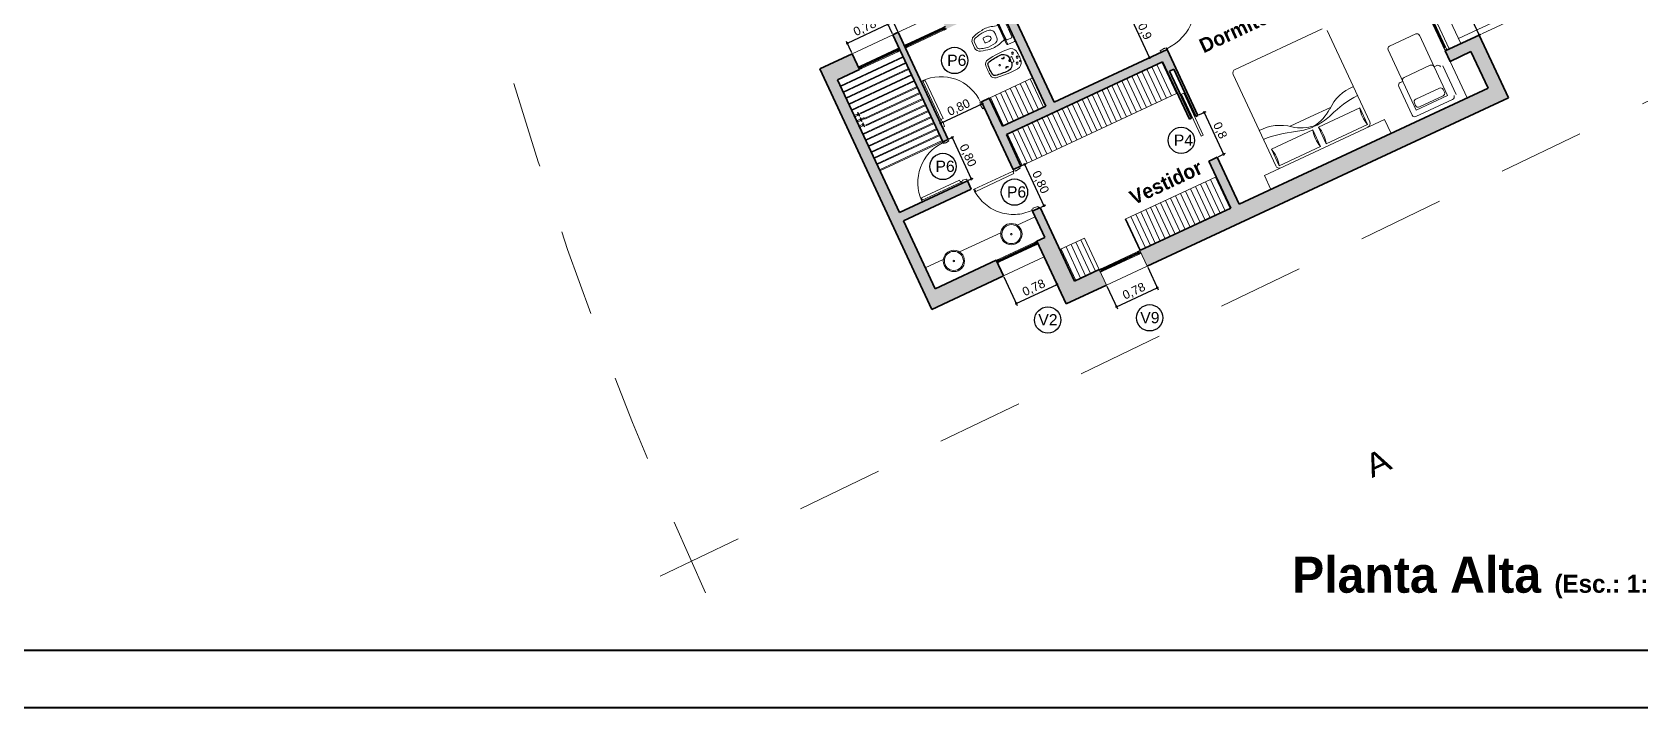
# Model space of a CAD drawing. Header units: millimetres. Extents: x 110427 to 125914, y 76277 to 76441.
# Drawn here: x 114029.71 to 114057.59, y 76318.71 to 76330.42 of the extents above; entities that cross this region are included whole.
import ezdxf

# ---------------------------------------------------------------- set-up
doc = ezdxf.new("R2010")
doc.units = ezdxf.units.MM
doc.linetypes.add('JIS_02_0.7', pattern=[1.35, 0.75, -0.6])
for name, color, linetype, lineweight in [('0.05', 253, 'Continuous', 5), ('02_CIVIL_EXIST', 250, 'Continuous', 30), ('04_CIVIL A CONSTRUIR', 250, 'Continuous', 35), ('07_CIVIL VISTAS MEDIA', 143, 'Continuous', 9), ('08_CIVIL VISTAS FINO', 251, 'Continuous', 5), ('09_CIVIL PROYECCIONES', 230, 'JIS_02_0.7', 5), ('11_CARPINTERIA Y MOBILIARIO', 141, 'Continuous', 9), ('12_HATCH', 8, 'Continuous', 9), ('12_TEXTOS', 4, 'Continuous', 40), ('M-PARCELA-', 3, 'Continuous', 15)]:
    doc.layers.add(name, color=color, linetype=linetype, lineweight=lineweight)
for name, color, linetype in [('01_SANIT CAÑERIA SECUNDARIA', 30, 'Continuous'), ('14_TEXTOS', 4, 'Continuous'), ('DET', 4, 'Continuous')]:
    doc.layers.add(name, color=color, linetype=linetype)
doc.styles.add('JDS', font='swissek.ttf', dxfattribs={"width": 1.1})
doc.styles.add('JDS1', font='GOTHICB.TTF')
doc.styles.get("Standard").update_dxf_attribs({"font": 'arial.ttf'})
doc.styles.add('Swis721 BT', font='swiss.ttf')
doc.dimstyles.new('ISO-23', dxfattribs={"dimscale": 0.03, "dimtxt": 5, "dimasz": 2.5, "dimexe": 1.25, "dimexo": 0.625, "dimtad": 1, "dimtxsty": 'Swis721 BT', "dimblk": 'DOTSMALL', "dimcen": 2.5, "dimclrt": 150, "dimadec": 0, "dimazin": 0, "dimtfac": 1, "dimtmove": 0, "dimatfit": 3, "dimfxl": 0, "dimarcsym": 0})
pattern_1 = [(115, (110903.55869, 75902.7646), (-0.0863258167, -0.0402543894), [])]

# ---------------------------------------------------------------- blocks, each defined once
blk = doc.blocks.new('ventiluz planta')
for p, q in [((618.07, 1113.1), (618.07, 1113.085)), ((618.085, 1113.1), (618.07, 1113.1)), ((618.07, 1113.085), (618.075, 1113.085)), ((618.07, 1113.083), (618.073, 1113.083)), ((618.07, 1113.083), (618.07, 1113.06)), ((618.07, 1113.06), (618.07, 1112.36)), ((618.073, 1113.088), (618.073, 1113.097)), ((618.073, 1113.097), (618.085, 1113.097)), ((618.078, 1113.088), (618.073, 1113.088)), ((618.073, 1113.083), (618.073, 1113.075)), ((618.073, 1113.075), (618.115, 1113.075)), ((618.112, 1113.072), (618.073, 1113.072)), ((618.073, 1113.072), (618.073, 1113.06)), ((618.075, 1113.085), (618.075, 1113.077)), ((618.075, 1113.077), (618.117, 1113.077)), ((618.078, 1113.08), (618.078, 1113.088)), ((618.117, 1113.08), (618.078, 1113.08)), ((618.08, 1113.055), (618.078, 1113.055)), ((618.08, 1113.05), (618.08, 1113.055)), ((618.082, 1112.351), (618.082, 1113.069)), ((618.105, 1113.069), (618.082, 1113.069)), ((618.085, 1113.097), (618.085, 1113.1)), ((618.088, 1112.351), (618.088, 1113.069)), ((618.099, 1113.058), (618.088, 1113.069)), ((618.088, 1113.058), (618.099, 1113.069)), ((618.099, 1113.058), (618.088, 1113.058)), ((618.099, 1112.351), (618.099, 1113.069)), ((618.12, 1113.1), (618.105, 1113.1)), ((618.105, 1113.1), (618.105, 1113.097)), ((618.105, 1113.097), (618.117, 1113.097)), ((618.105, 1112.351), (618.105, 1113.069)), ((618.107, 1113.05), (618.107, 1113.069)), ((618.11, 1113.069), (618.107, 1113.069)), ((618.12, 1113.05), (618.107, 1113.05)), ((618.11, 1113.053), (618.11, 1113.069)), ((618.117, 1113.053), (618.11, 1113.053)), ((618.112, 1113.072), (618.112, 1113.062)), ((618.112, 1113.062), (618.117, 1113.062)), ((618.115, 1113.075), (618.115, 1113.065)), ((618.115, 1113.065), (618.12, 1113.065)), ((618.117, 1113.097), (618.117, 1113.08)), ((618.117, 1113.077), (618.117, 1113.067)), ((618.117, 1113.067), (618.12, 1113.067)), ((618.117, 1113.062), (618.117, 1113.053)), ((618.12, 1113.067), (618.12, 1113.1)), ((618.12, 1113.065), (618.12, 1113.05)), ((618.12, 1113.05), (618.12, 1112.37)), ((618.07, 1112.337), (618.07, 1112.36)), ((618.07, 1112.337), (618.073, 1112.337)), ((618.07, 1112.32), (618.07, 1112.335)), ((618.07, 1112.335), (618.075, 1112.335)), ((618.085, 1112.32), (618.07, 1112.32)), ((618.073, 1112.348), (618.073, 1112.36)), ((618.112, 1112.348), (618.073, 1112.348)), ((618.073, 1112.337), (618.073, 1112.345)), ((618.073, 1112.345), (618.115, 1112.345)), ((618.078, 1112.332), (618.073, 1112.332)), ((618.073, 1112.332), (618.073, 1112.323)), ((618.073, 1112.323), (618.085, 1112.323)), ((618.075, 1112.335), (618.075, 1112.343)), ((618.075, 1112.343), (618.117, 1112.343)), ((618.08, 1112.365), (618.078, 1112.365)), ((618.117, 1112.34), (618.078, 1112.34)), ((618.078, 1112.34), (618.078, 1112.332)), ((618.08, 1112.37), (618.08, 1112.365)), ((618.105, 1112.351), (618.082, 1112.351)), ((618.085, 1112.323), (618.085, 1112.32)), ((618.099, 1112.361), (618.088, 1112.361)), ((618.099, 1112.361), (618.088, 1112.351)), ((618.088, 1112.361), (618.099, 1112.351)), ((618.105, 1112.32), (618.105, 1112.323)), ((618.105, 1112.323), (618.117, 1112.323)), ((618.12, 1112.32), (618.105, 1112.32)), ((618.12, 1112.37), (618.107, 1112.37)), ((618.107, 1112.37), (618.107, 1112.351)), ((618.11, 1112.351), (618.107, 1112.351)), ((618.117, 1112.367), (618.11, 1112.367)), ((618.11, 1112.367), (618.11, 1112.351)), ((618.112, 1112.348), (618.112, 1112.358)), ((618.112, 1112.358), (618.117, 1112.358)), ((618.115, 1112.345), (618.115, 1112.355)), ((618.115, 1112.355), (618.12, 1112.355)), ((618.117, 1112.358), (618.117, 1112.367)), ((618.117, 1112.343), (618.117, 1112.353)), ((618.117, 1112.353), (618.12, 1112.353)), ((618.117, 1112.323), (618.117, 1112.34)), ((618.12, 1112.355), (618.12, 1112.37)), ((618.12, 1112.353), (618.12, 1112.32))]:
    blk.add_line(p, q)
for centre, radius, start, end in [((618.082, 1113.061), 0.0115, 187.0629, 262.9371), ((618.078, 1113.06), 0.005, 180, 270), ((618.082, 1112.358), 0.0115, 97.0629, 172.9371), ((618.078, 1112.36), 0.005, 90, 180)]:
    blk.add_arc(centre, radius, start, end)
blk = doc.blocks.new('VERILDVS')
for p, q in [((0, 0), (-0.22, 0)), ((0, 0), (0.22, 0)), ((-0.236, -0.016), (-0.236, -0.148)), ((-0.236, -0.148), (0.236, -0.148)), ((-0.22, -0.164), (0, -0.164)), ((-0.134, -0.164), (-0.16, -0.251)), ((-0.158, -0.041), (-0.158, -0.123)), ((0, -0.026), (-0.143, -0.026)), ((-0.143, -0.138), (0, -0.138)), ((0, -0.026), (0.143, -0.026)), ((0.143, -0.138), (0, -0.138)), ((0.22, -0.164), (0, -0.164)), ((0.134, -0.164), (0.16, -0.251)), ((0.158, -0.041), (0.158, -0.123)), ((0.236, -0.016), (0.236, -0.148)), ((-0.05, -0.405), (-0.05, -0.478)), ((-0.035, -0.493), (0, -0.493)), ((0.035, -0.493), (0, -0.493)), ((0.05, -0.405), (0.05, -0.478)), ((0, -0.653), (-0.044, -0.653)), ((0, -0.693), (-0.044, -0.693)), ((0, -0.653), (0.044, -0.653)), ((0, -0.693), (0.044, -0.693))]:
    blk.add_line(p, q)
for centre, radius, start, end in [((-0.22, -0.016), 0.016, 90, 180), ((0.22, -0.016), 0.016, 0, 90), ((-0.22, -0.148), 0.016, 180, 270), ((0.263, -0.393), 0.446, 161.4079, 187.8214), ((-0.143, -0.041), 0.0151, 90, 180), ((-0.143, -0.123), 0.0151, 180, 270), ((-0.048, -0.346), 0.075, 107.0131, 166.8554), ((-0.009, -0.473), 0.208, 87.4196, 107.0131), ((0.009, -0.473), 0.208, 72.9869, 92.5804), ((0.048, -0.346), 0.075, 13.1446, 72.9869), ((0.143, -0.041), 0.0151, 0, 90), ((0.143, -0.123), 0.0151, 270, 0), ((-0.263, -0.393), 0.446, 352.1786, 18.5921), ((0.22, -0.148), 0.016, 270, 0), ((0.887, -0.296), 1.077, 188.4208, 197.6998), ((0.337, -0.436), 0.471, 166.8554, 189.7354), ((0.887, -0.296), 1.037, 192.2582, 197.6998), ((-0.035, -0.478), 0.0151, 180, 270), ((0.007, -0.41), 0.051, 97.3933, 186.6229), ((-0.007, -0.41), 0.051, 353.3771, 82.6067), ((0.035, -0.478), 0.0151, 270, 0), ((-0.887, -0.296), 1.037, 342.3002, 347.7418), ((-0.337, -0.436), 0.471, 350.2646, 13.1446), ((-0.887, -0.296), 1.077, 342.3002, 351.5792), ((-0.044, -0.593), 0.1, 197.6998, 270), ((-0.044, -0.593), 0.06, 197.6998, 270), ((0.044, -0.593), 0.06, 270, 342.3002), ((0.044, -0.593), 0.1, 270, 342.3002)]:
    blk.add_arc(centre, radius, start, end)
blk = doc.blocks.new('VERBIDVS')
for p, q in [((-0.048, -0.171), (-0.048, -0.13)), ((-0.039, -0.121), (0.039, -0.121)), ((0.048, -0.171), (0.048, -0.13))]:
    blk.add_line(p, q)
for centre, radius in [((-0.081, -0.029), 0.00718), ((0, -0.375), 0.0126)]:
    blk.add_circle(centre, radius)
for centre, radius, start, end in [((1.438, -0.248), 1.632, 175.4458, 189.6863), ((-0.069, -0.128), 0.12, 102.7565, 175.4458), ((0, -0.434), 0.434, 90, 102.7565), ((-0.039, -0.13), 0.00889, 90, 180), ((0, -0.176), 0.0217, 158.4179, 21.5821), ((0, -0.176), 0.0131, 142.3897, 37.6103), ((0, -0.434), 0.434, 77.2435, 90), ((0.039, -0.13), 0.00889, 360, 90), ((0.069, -0.128), 0.12, 4.5542, 77.2435), ((-1.438, -0.248), 1.632, 350.3137, 4.5542), ((-0.084, -0.508), 0.088, 189.6863, 263.9307), ((0.084, -0.508), 0.088, 276.0693, 350.3137), ((0, 0.284), 0.884, 263.9307, 270), ((0, 0.284), 0.884, 270, 276.0693)]:
    blk.add_arc(centre, radius, start, end)
at = {"layer": 'DET'}
for p in [(-0.034, -0.168), (0.034, -0.168)]:
    blk.add_line(p, (0, -0.168), dxfattribs=at)
for centre, radius in [((-0.096, -0.084), 0.017), ((-0.083, -0.273), 0.00212), ((0, -0.042), 0.017), ((0.096, -0.084), 0.017), ((0.083, -0.273), 0.00212)]:
    blk.add_circle(centre, radius, dxfattribs=at)
for centre, radius, start, end in [((-0.034, -0.288), 0.12, 90, 181.5653), ((-0.099, -0.273), 0.0233, 270, 90), ((0.034, -0.288), 0.12, 358.4347, 90), ((0.099, -0.273), 0.0233, 90, 270), ((1.438, -0.248), 1.592, 181.5653, 189.6863), ((-0.084, -0.508), 0.048, 189.6863, 263.9307), ((0, 0.284), 0.844, 263.9307, 270), ((0, 0.284), 0.844, 270, 276.0693), ((0.084, -0.508), 0.048, 276.0693, 350.3137), ((-1.438, -0.248), 1.592, 350.3137, 358.4347)]:
    blk.add_arc(centre, radius, start, end, dxfattribs=at)
blk = doc.blocks.new('_DotSmall')
at = {"color": 0, "linetype": 'ByBlock', "const_width": 0.5}
blk.add_lwpolyline([(-0.0625, 0, 1), (0.0625, 0, 1)], format="xyb", close=True, dxfattribs=at)
blk = doc.blocks.new('*D103')
at = {"layer": 'Defpoints', "color": 0}
for p in [(114045.432, 76330.747), (114044.64, 76330.6), (114044.725, 76330.418)]:
    blk.add_point(p, dxfattribs=at)
at = {"layer": 'M-PARCELA-', "color": 0, "lineweight": -2}
for p, q in [((114045.347, 76330.93), (114044.64, 76330.6)), ((114045.424, 76330.764), (114045.331, 76330.964)), ((114044.717, 76330.435), (114044.625, 76330.634))]:
    blk.add_line(p, q, dxfattribs=at)
at = {"layer": 'M-PARCELA-', "color": 0, "lineweight": -2, "xscale": 0.075, "yscale": 0.075, "zscale": 0.075}
for p, rotation in [((114045.347, 76330.93), 24.99999999655075), ((114044.64, 76330.6), 204.9999999965508)]:
    blk.add_blockref('_DotSmall', p, dxfattribs=dict(at, rotation=rotation))
at = {"layer": 'M-PARCELA-', "color": 150, "insert": (114044.948, 76330.864), "char_height": 0.15, "attachment_point": 5, "rotation": 25, "style": 'Swis721 BT'}
blk.add_mtext('0,78', dxfattribs=at)
blk = doc.blocks.new('*D104')
at = {"layer": 'Defpoints', "color": 0}
for p in [(114044.635, 76330.375), (114043.843, 76330.227), (114043.928, 76330.046)]:
    blk.add_point(p, dxfattribs=at)
at = {"layer": 'M-PARCELA-', "color": 0, "lineweight": -2}
for p, q in [((114044.55, 76330.557), (114043.843, 76330.227)), ((114044.627, 76330.392), (114044.534, 76330.591)), ((114043.92, 76330.063), (114043.827, 76330.261))]:
    blk.add_line(p, q, dxfattribs=at)
at = {"layer": 'M-PARCELA-', "color": 0, "lineweight": -2, "xscale": 0.075, "yscale": 0.075, "zscale": 0.075}
for p, rotation in [((114044.55, 76330.557), 24.99999998828352), ((114043.843, 76330.227), 204.9999999882835)]:
    blk.add_blockref('_DotSmall', p, dxfattribs=dict(at, rotation=rotation))
at = {"layer": 'M-PARCELA-', "color": 150, "insert": (114044.151, 76330.491), "char_height": 0.15, "attachment_point": 5, "rotation": 25, "style": 'Swis721 BT'}
blk.add_mtext('0,78', dxfattribs=at)
blk = doc.blocks.new('*D105')
at = {"layer": 'Defpoints', "color": 0}
for p in [(114047.259, 76326.523), (114046.552, 76326.194), (114047.48, 76326.048)]:
    blk.add_point(p, dxfattribs=at)
at = {"layer": 'M-PARCELA-', "color": 0, "lineweight": -2}
for p, q in [((114047.266, 76326.506), (114047.496, 76326.014)), ((114046.56, 76326.177), (114046.789, 76325.684)), ((114046.773, 76325.718), (114047.48, 76326.048))]:
    blk.add_line(p, q, dxfattribs=at)
at = {"layer": 'M-PARCELA-', "color": 0, "lineweight": -2, "xscale": 0.075, "yscale": 0.075, "zscale": 0.075}
for p, rotation in [((114047.48, 76326.048), 24.99999999939184), ((114046.773, 76325.718), 204.9999999993919)]:
    blk.add_blockref('_DotSmall', p, dxfattribs=dict(at, rotation=rotation))
at = {"layer": 'M-PARCELA-', "color": 150, "insert": (114047.081, 76325.982), "char_height": 0.15, "attachment_point": 5, "rotation": 25, "style": 'Swis721 BT'}
blk.add_mtext('0,78', dxfattribs=at)
blk = doc.blocks.new('*D106')
at = {"layer": 'Defpoints', "color": 0}
for p in [(114049.044, 76326.363), (114048.337, 76326.033), (114049.218, 76325.989)]:
    blk.add_point(p, dxfattribs=at)
at = {"layer": 'M-PARCELA-', "color": 0, "lineweight": -2}
for p, q in [((114049.052, 76326.346), (114049.234, 76325.955)), ((114048.345, 76326.016), (114048.527, 76325.625)), ((114048.511, 76325.659), (114049.218, 76325.989))]:
    blk.add_line(p, q, dxfattribs=at)
at = {"layer": 'M-PARCELA-', "color": 0, "lineweight": -2, "xscale": 0.075, "yscale": 0.075, "zscale": 0.075}
for p, rotation in [((114049.218, 76325.989), 25.00000029689526), ((114048.511, 76325.659), 205.0000002968953)]:
    blk.add_blockref('_DotSmall', p, dxfattribs=dict(at, rotation=rotation))
at = {"layer": 'M-PARCELA-', "color": 150, "insert": (114048.818, 76325.923), "char_height": 0.15, "attachment_point": 5, "rotation": 25, "style": 'Swis721 BT'}
blk.add_mtext('0,78', dxfattribs=at)
blk = doc.blocks.new('*D107')
at = {"layer": 'Defpoints', "color": 0}
for p in [(114053.015, 76332.849), (114054.283, 76330.13), (114054.799, 76330.371)]:
    blk.add_point(p, dxfattribs=at)
at = {"layer": 'M-PARCELA-', "color": 0, "lineweight": -2}
for p, q in [((114053.032, 76332.856), (114053.565, 76333.105)), ((114053.531, 76333.089), (114054.799, 76330.371)), ((114054.3, 76330.138), (114054.833, 76330.386))]:
    blk.add_line(p, q, dxfattribs=at)
at = {"layer": 'M-PARCELA-', "color": 0, "lineweight": -2, "xscale": 0.075, "yscale": 0.075, "zscale": 0.075}
for p, rotation in [((114053.531, 76333.089), 115.0010018413672), ((114054.799, 76330.371), 295.0010018413672)]:
    blk.add_blockref('_DotSmall', p, dxfattribs=dict(at, rotation=rotation))
at = {"layer": 'M-PARCELA-', "color": 150, "insert": (114054.252, 76331.771), "char_height": 0.15, "attachment_point": 5, "rotation": 295.001, "style": 'Swis721 BT'}
blk.add_mtext('3', dxfattribs=at)
blk = doc.blocks.new('*D93')
at = {"layer": 'Defpoints', "color": 0}
for p in [(114048.863, 76330.868), (114049.084, 76329.978), (114049.243, 76330.052)]:
    blk.add_point(p, dxfattribs=at)
at = {"layer": 'M-PARCELA-', "color": 0, "lineweight": -2}
for p, q in [((114048.846, 76330.86), (114048.669, 76330.778)), ((114048.703, 76330.794), (114049.084, 76329.978)), ((114049.226, 76330.045), (114049.05, 76329.962))]:
    blk.add_line(p, q, dxfattribs=at)
at = {"layer": 'M-PARCELA-', "color": 0, "lineweight": -2, "xscale": 0.075, "yscale": 0.075, "zscale": 0.075}
for p, rotation in [((114048.703, 76330.794), 114.999999997816), ((114049.084, 76329.978), 294.999999997816)]:
    blk.add_blockref('_DotSmall', p, dxfattribs=dict(at, rotation=rotation))
at = {"layer": 'M-PARCELA-', "color": 150, "insert": (114048.992, 76330.432), "char_height": 0.15, "attachment_point": 5, "rotation": 295, "style": 'Swis721 BT'}
blk.add_mtext('0,9', dxfattribs=at)
blk = doc.blocks.new('*D94')
at = {"layer": 'Defpoints', "color": 0}
for p in [(114046.169, 76329.215), (114045.444, 76328.877), (114045.462, 76328.839)]:
    blk.add_point(p, dxfattribs=at)
at = {"layer": 'M-PARCELA-', "color": 0, "lineweight": -2}
for p, q in [((114046.187, 76329.177), (114045.462, 76328.839)), ((114046.177, 76329.198), (114046.202, 76329.143)), ((114045.452, 76328.86), (114045.477, 76328.805))]:
    blk.add_line(p, q, dxfattribs=at)
at = {"layer": 'M-PARCELA-', "color": 0, "lineweight": -2, "xscale": 0.075, "yscale": 0.075, "zscale": 0.075}
for p, rotation in [((114046.187, 76329.177), 25.00000000100582), ((114045.462, 76328.839), 205.0000000010058)]:
    blk.add_blockref('_DotSmall', p, dxfattribs=dict(at, rotation=rotation))
at = {"layer": 'M-PARCELA-', "color": 150, "insert": (114045.778, 76329.107), "char_height": 0.15, "attachment_point": 5, "rotation": 25, "style": 'Swis721 BT'}
blk.add_mtext('0,80', dxfattribs=at)
blk = doc.blocks.new('*D95')
at = {"layer": 'Defpoints', "color": 0}
for p in [(114045.591, 76328.562), (114045.994, 76327.876), (114045.926, 76327.844)]:
    blk.add_point(p, dxfattribs=at)
at = {"layer": 'M-PARCELA-', "color": 0, "lineweight": -2}
for p, q in [((114045.608, 76328.57), (114045.693, 76328.61)), ((114045.659, 76328.594), (114045.994, 76327.876)), ((114045.943, 76327.852), (114046.028, 76327.891))]:
    blk.add_line(p, q, dxfattribs=at)
at = {"layer": 'M-PARCELA-', "color": 0, "lineweight": -2, "xscale": 0.075, "yscale": 0.075, "zscale": 0.075}
for p, rotation in [((114045.659, 76328.594), 115.0000000014048), ((114045.994, 76327.876), 295.0000000014048)]:
    blk.add_blockref('_DotSmall', p, dxfattribs=dict(at, rotation=rotation))
at = {"layer": 'M-PARCELA-', "color": 150, "insert": (114045.926, 76328.281), "char_height": 0.15, "attachment_point": 5, "rotation": 295, "style": 'Swis721 BT'}
blk.add_mtext('0,80', dxfattribs=at)
blk = doc.blocks.new('*D96')
at = {"layer": 'Defpoints', "color": 0}
for p in [(114046.854, 76328.1), (114047.189, 76327.381), (114047.254, 76327.411)]:
    blk.add_point(p, dxfattribs=at)
at = {"layer": 'M-PARCELA-', "color": 0, "lineweight": -2}
for p, q in [((114046.871, 76328.108), (114046.952, 76328.146)), ((114046.918, 76328.13), (114047.254, 76327.411)), ((114047.206, 76327.389), (114047.288, 76327.427))]:
    blk.add_line(p, q, dxfattribs=at)
at = {"layer": 'M-PARCELA-', "color": 0, "lineweight": -2, "xscale": 0.075, "yscale": 0.075, "zscale": 0.075}
for p, rotation in [((114046.918, 76328.13), 114.9999999996274), ((114047.254, 76327.411), 294.9999999996274)]:
    blk.add_blockref('_DotSmall', p, dxfattribs=dict(at, rotation=rotation))
at = {"layer": 'M-PARCELA-', "color": 150, "insert": (114047.185, 76327.817), "char_height": 0.15, "attachment_point": 5, "rotation": 295, "style": 'Swis721 BT'}
blk.add_mtext('0,80', dxfattribs=at)
blk = doc.blocks.new('*D180')
at = {"layer": 'Defpoints', "color": 0}
for p in [(114049.92, 76328.978), (114050.258, 76328.253), (114050.368, 76328.304)]:
    blk.add_point(p, dxfattribs=at)
at = {"layer": 'M-PARCELA-', "color": 0, "lineweight": -2}
for p, q in [((114049.937, 76328.986), (114050.064, 76329.045)), ((114050.03, 76329.029), (114050.368, 76328.304)), ((114050.275, 76328.261), (114050.402, 76328.32))]:
    blk.add_line(p, q, dxfattribs=at)
at = {"layer": 'M-PARCELA-', "color": 0, "lineweight": -2, "xscale": 0.075, "yscale": 0.075, "zscale": 0.075}
for p, rotation in [((114050.03, 76329.029), 114.9999999911004), ((114050.368, 76328.304), 294.9999999911004)]:
    blk.add_blockref('_DotSmall', p, dxfattribs=dict(at, rotation=rotation))
at = {"layer": 'M-PARCELA-', "color": 150, "insert": (114050.298, 76328.713), "char_height": 0.15, "attachment_point": 5, "rotation": 295, "style": 'Swis721 BT'}
blk.add_mtext('0,8', dxfattribs=at)

msp = doc.modelspace()

# ---------------------------------------------------------------- hatches: boundary and pattern name
at = {"layer": '12_HATCH'}
h = msp.add_hatch(color=1, dxfattribs=at)
h.dxf.hatch_style = 1
h.paths.add_polyline_path([(114049.504, 76329.777), (114049.431, 76329.743), (114049.812, 76328.927), (114049.775, 76328.911), (114049.31, 76329.907), (114047.558, 76329.09), (114046.601, 76328.644), (114046.854, 76328.1), (114046.718, 76328.037), (114046.169, 76329.215), (114046.305, 76329.278), (114046.533, 76328.789), (114047.43, 76329.207), (114046.484, 76331.237), (114045.432, 76330.747), (114045.559, 76330.475), (114046.465, 76330.898), (114047.285, 76329.14), (114047.43, 76329.207), (114049.388, 76330.12), (114049.92, 76328.978), (114049.884, 76328.961)])
h = msp.add_hatch(color=1, dxfattribs=at)
h.dxf.hatch_style = 1
h.paths.add_polyline_path([(114044.725, 76330.418), (114044.635, 76330.375), (114045.5, 76328.52), (114045.591, 76328.562)])
h = msp.add_hatch(color=1, dxfattribs=at)
h.dxf.hatch_style = 1
h.paths.add_polyline_path([(114048.917, 76326.635), (114049.044, 76326.363), (114055.306, 76329.283), (114054.799, 76330.371), (114054.21, 76330.096), (114054.295, 76329.915), (114054.657, 76330.084), (114054.953, 76329.449), (114050.639, 76327.438), (114050.258, 76328.253), (114050.222, 76328.236), (114050.225, 76328.238), (114050.147, 76328.201), (114050.15, 76328.202), (114050.113, 76328.186), (114050.494, 76327.37)])
h.paths.add_polyline_path([(114048.337, 76326.033), (114048.21, 76326.305), (114047.784, 76326.106), (114047.189, 76327.381), (114047.053, 76327.318), (114047.268, 76326.859), (114047.132, 76326.795), (114047.639, 76325.708)])
h = msp.add_hatch(color=1, dxfattribs=at)
h.dxf.hatch_style = 1
h.paths.add_polyline_path([(114043.928, 76330.046), (114043.366, 76329.784), (114045.31, 76325.615), (114046.552, 76326.194), (114046.425, 76326.466), (114045.364, 76325.971), (114044.815, 76327.149), (114045.993, 76327.699), (114045.926, 76327.844), (114044.747, 76327.294), (114043.674, 76329.596), (114044.055, 76329.774)])
h = msp.add_hatch(dxfattribs=at)
h.set_pattern_fill('LINE', color=256, scale=0.03, angle=475)
h.set_pattern_definition(pattern_1)
h.paths.add_polyline_path([(114049.564, 76329.364), (114049.31, 76329.907), (114046.601, 76328.644), (114046.854, 76328.1)])
h = msp.add_hatch(dxfattribs=at)
h.set_pattern_fill('LINE', color=256, scale=0.03, angle=475)
h.set_pattern_definition(pattern_1)
h.paths.add_polyline_path([(114047.285, 76329.14), (114047.057, 76329.629), (114046.305, 76329.278), (114046.533, 76328.789)])
h = msp.add_hatch(dxfattribs=at)
h.set_pattern_fill('LINE', color=256, scale=0.03, angle=475)
h.set_pattern_definition(pattern_1)
h.paths.add_polyline_path([(114048.21, 76326.305), (114047.956, 76326.849), (114047.53, 76326.65), (114047.784, 76326.106)])
h.paths.add_polyline_path([(114048.663, 76327.178), (114048.917, 76326.635), (114050.494, 76327.37), (114050.24, 76327.914)])

# ---------------------------------------------------------------- linework, layer by layer
at = {"layer": '0.05', "ltscale": 2}
for p, q in [((114054.44, 76330.313), (114057.159, 76331.581)), ((114054.844, 76330.392), (114057.291, 76331.533))]:
    msp.add_line(p, q, dxfattribs=at)
at = {"layer": '01_SANIT CAÑERIA SECUNDARIA'}
for centre in [(114045.704, 76329.93), (114049.635, 76328.545), (114045.502, 76328.092), (114046.742, 76327.647)]:
    msp.add_circle(centre, 0.228, dxfattribs=at)
at = {"layer": '01_SANIT CAÑERIA SECUNDARIA', "color": 242}
for centre in [(114047.319, 76325.43), (114049.086, 76325.468)]:
    msp.add_circle(centre, 0.228, dxfattribs=at)
at = {"layer": '02_CIVIL_EXIST', "lineweight": 40}
for points in [[(114026.816, 76348.191), (114068.513, 76348.191), (114068.513, 76318.705), (114026.816, 76318.705)], [(114029.298, 76347.198), (114067.52, 76347.198), (114067.52, 76319.698), (114029.298, 76319.698)]]:
    msp.add_lwpolyline(points, close=True, dxfattribs=at)
at = {"layer": '04_CIVIL A CONSTRUIR'}
for p, q in [((114046.484, 76331.237), (114047.43, 76329.207)), ((114046.465, 76330.898), (114047.285, 76329.14)), ((114044.635, 76330.375), (114044.725, 76330.418)), ((114044.635, 76330.375), (114045.5, 76328.52)), ((114044.725, 76330.418), (114044.852, 76330.146)), ((114044.852, 76330.146), (114045.591, 76328.562)), ((114047.43, 76329.207), (114049.388, 76330.12)), ((114049.388, 76330.12), (114049.92, 76328.978)), ((114054.21, 76330.096), (114054.799, 76330.371)), ((114054.21, 76330.096), (114054.295, 76329.915)), ((114055.306, 76329.283), (114054.799, 76330.371)), ((114043.366, 76329.784), (114043.928, 76330.046)), ((114043.928, 76330.046), (114044.055, 76329.774)), ((114046.601, 76328.644), (114049.31, 76329.907)), ((114049.31, 76329.907), (114049.775, 76328.911)), ((114054.295, 76329.915), (114054.657, 76330.084)), ((114054.953, 76329.449), (114054.657, 76330.084)), ((114043.366, 76329.784), (114045.31, 76325.615)), ((114043.674, 76329.596), (114044.055, 76329.774)), ((114043.674, 76329.596), (114044.747, 76327.294)), ((114049.431, 76329.743), (114049.504, 76329.777)), ((114049.431, 76329.743), (114049.812, 76328.927)), ((114049.504, 76329.777), (114049.884, 76328.961)), ((114046.169, 76329.215), (114046.305, 76329.278)), ((114046.305, 76329.278), (114046.533, 76328.789)), ((114049.044, 76326.363), (114055.306, 76329.283)), ((114050.639, 76327.438), (114054.953, 76329.449)), ((114046.169, 76329.215), (114046.718, 76328.037)), ((114046.533, 76328.789), (114047.285, 76329.14)), ((114049.884, 76328.961), (114049.92, 76328.978)), ((114046.397, 76328.725), (114046.334, 76328.861)), ((114049.775, 76328.911), (114049.812, 76328.927)), ((114045.591, 76328.562), (114045.5, 76328.52)), ((114046.601, 76328.644), (114046.854, 76328.1)), ((114050.113, 76328.186), (114050.15, 76328.202)), ((114050.113, 76328.186), (114050.494, 76327.37)), ((114050.15, 76328.202), (114050.222, 76328.236)), ((114050.222, 76328.236), (114050.258, 76328.253)), ((114050.258, 76328.253), (114050.639, 76327.437)), ((114046.854, 76328.1), (114046.718, 76328.037)), ((114044.747, 76327.294), (114045.926, 76327.844)), ((114044.815, 76327.149), (114045.993, 76327.699)), ((114045.926, 76327.844), (114045.993, 76327.699)), ((114047.053, 76327.318), (114047.189, 76327.381)), ((114047.053, 76327.318), (114047.268, 76326.859)), ((114047.189, 76327.381), (114047.784, 76326.106)), ((114048.925, 76326.639), (114050.494, 76327.37)), ((114044.815, 76327.149), (114045.364, 76325.971)), ((114047.132, 76326.795), (114047.268, 76326.859)), ((114047.132, 76326.795), (114047.639, 76325.708)), ((114045.31, 76325.615), (114046.552, 76326.194)), ((114045.364, 76325.971), (114046.425, 76326.466)), ((114046.552, 76326.194), (114046.425, 76326.466)), ((114047.784, 76326.106), (114048.21, 76326.305)), ((114047.639, 76325.708), (114048.337, 76326.033))]:
    msp.add_line(p, q, dxfattribs=at)
at = {"layer": '07_CIVIL VISTAS MEDIA'}
for p, q in [((114053.032, 76332.812), (114054.282, 76330.13)), ((114054.19, 76330.152), (114053.59, 76331.44)), ((114053.601, 76331.444), (114054.2, 76330.156)), ((114053.608, 76331.447), (114054.207, 76330.16)), ((114054.218, 76330.164), (114053.617, 76331.452)), ((114045.432, 76330.747), (114044.725, 76330.418)), ((114043.928, 76330.046), (114044.635, 76330.375)), ((114054.208, 76330.114), (114054.191, 76330.151)), ((114054.193, 76330.157), (114054.197, 76330.159)), ((114054.193, 76330.132), (114054.196, 76330.133)), ((114054.196, 76330.133), (114054.211, 76330.101)), ((114054.2, 76330.155), (114054.198, 76330.159)), ((114054.2, 76330.156), (114054.207, 76330.16)), ((114054.2, 76330.155), (114054.209, 76330.159)), ((114054.211, 76330.166), (114054.207, 76330.164)), ((114054.207, 76330.163), (114054.209, 76330.159)), ((114054.243, 76330.114), (114054.212, 76330.1)), ((114054.232, 76330.121), (114054.214, 76330.112)), ((114054.218, 76330.164), (114054.235, 76330.127)), ((114054.236, 76330.13), (114054.239, 76330.131)), ((114054.236, 76330.13), (114054.243, 76330.116)), ((114054.239, 76330.131), (114054.246, 76330.117)), ((114054.278, 76330.131), (114054.247, 76330.116)), ((114054.266, 76330.166), (114054.263, 76330.165)), ((114054.263, 76330.165), (114054.278, 76330.132)), ((114054.266, 76330.166), (114054.283, 76330.13)), ((114047.259, 76326.523), (114046.552, 76326.194)), ((114048.337, 76326.033), (114049.044, 76326.363))]:
    msp.add_line(p, q, dxfattribs=at)
for centre, radius, start, end in [((114054.195, 76330.153), 0.0049, 115.0152, 205.0152), ((114054.208, 76330.163), 0.001, 115.0152, 205.0152), ((114054.212, 76330.116), 0.00488, 205.0152, 295.0152), ((114054.213, 76330.162), 0.00488, 25.0152, 115.0152), ((114054.212, 76330.101), 0.001, 205.0152, 295.0152), ((114054.23, 76330.125), 0.00488, 295.0152, 25.0152), ((114054.242, 76330.115), 0.001, 295.0152, 25.0152), ((114054.247, 76330.117), 0.001, 205.0152, 295.0152), ((114054.277, 76330.132), 0.001, 295.0152, 25.0152)]:
    msp.add_arc(centre, radius, start, end, dxfattribs=at)
at = {"layer": '07_CIVIL VISTAS MEDIA', "extrusion": (-7.105e-10, 6.55595e-08, 1)}
msp.add_arc((114054.197, 76330.158, 0.005), 0.001, 25.0152, 115.0152, dxfattribs=at)
at = {"layer": '08_CIVIL VISTAS FINO'}
for p, q in [((114043.723, 76329.492), (114044.81, 76329.999)), ((114043.729, 76329.478), (114044.816, 76329.986)), ((114043.771, 76329.388), (114044.859, 76329.895)), ((114043.778, 76329.374), (114044.865, 76329.881)), ((114043.82, 76329.284), (114044.907, 76329.791)), ((114043.826, 76329.27), (114044.914, 76329.777)), ((114043.868, 76329.179), (114044.956, 76329.687)), ((114043.875, 76329.166), (114044.962, 76329.673)), ((114043.917, 76329.075), (114045.005, 76329.582)), ((114043.923, 76329.062), (114045.011, 76329.569)), ((114044.067, 76329.018), (114045.053, 76329.478)), ((114044.073, 76329.004), (114045.059, 76329.464)), ((114044.147, 76328.929), (114045.102, 76329.374)), ((114044.149, 76328.913), (114045.108, 76329.36)), ((114044.158, 76328.807), (114045.15, 76329.27)), ((114044.111, 76328.658), (114045.199, 76329.165)), ((114044.118, 76328.645), (114045.205, 76329.152)), ((114044.16, 76328.554), (114045.248, 76329.061)), ((114044.166, 76328.54), (114045.254, 76329.048)), ((114044.167, 76328.794), (114045.157, 76329.256)), ((114044.209, 76328.45), (114045.296, 76328.957)), ((114044.215, 76328.436), (114045.302, 76328.943)), ((114044.257, 76328.346), (114045.345, 76328.853)), ((114044.264, 76328.332), (114045.351, 76328.839)), ((114044.306, 76328.241), (114045.393, 76328.748)), ((114044.312, 76328.228), (114045.4, 76328.735)), ((114044.354, 76328.137), (114045.442, 76328.644)), ((114044.361, 76328.124), (114045.448, 76328.631)), ((114044.403, 76328.033), (114045.491, 76328.54)), ((114044.409, 76328.019), (114045.497, 76328.526)), ((114048.917, 76326.635), (114048.663, 76327.178)), ((114048.21, 76326.305), (114047.956, 76326.849)), ((114048.917, 76326.635), (114049.044, 76326.363)), ((114048.21, 76326.305), (114048.337, 76326.033))]:
    msp.add_line(p, q, dxfattribs=at)
for points in [[(114043.98, 76328.941), (114043.984, 76328.943), (114043.962, 76328.99), (114043.958, 76328.988)], [(114043.981, 76328.949), (114043.985, 76328.951), (114043.969, 76328.985), (114043.965, 76328.983)], [(114043.982, 76328.957), (114044.028, 76328.978), (114044.017, 76329), (114043.972, 76328.979)], [(114044.026, 76328.981), (114044.029, 76328.982), (114044.022, 76328.999), (114044.018, 76328.997)], [(114044.028, 76328.985), (114044.034, 76328.988), (114044.029, 76328.999), (114044.023, 76328.996)], [(114044.022, 76328.849), (114044.027, 76328.851), (114044.005, 76328.898), (114044, 76328.896)], [(114044.024, 76328.857), (114044.028, 76328.859), (114044.012, 76328.894), (114044.008, 76328.892)], [(114044.025, 76328.865), (114044.07, 76328.886), (114044.06, 76328.909), (114044.014, 76328.888)], [(114044.065, 76328.757), (114044.07, 76328.76), (114044.048, 76328.807), (114044.043, 76328.805)], [(114044.067, 76328.766), (114044.07, 76328.768), (114044.054, 76328.802), (114044.051, 76328.8)], [(114044.068, 76328.773), (114044.113, 76328.795), (114044.102, 76328.817), (114044.057, 76328.796)], [(114044.069, 76328.889), (114044.072, 76328.891), (114044.064, 76328.907), (114044.061, 76328.906)], [(114044.071, 76328.894), (114044.077, 76328.896), (114044.072, 76328.907), (114044.066, 76328.904)], [(114044.111, 76328.798), (114044.115, 76328.799), (114044.107, 76328.816), (114044.104, 76328.814)], [(114044.113, 76328.802), (114044.12, 76328.805), (114044.115, 76328.816), (114044.108, 76328.813)]]:
    msp.add_lwpolyline(points, close=True, dxfattribs=at)
for points in [[(114044.04, 76329.008), (114044.03, 76329.03), (114044.021, 76329.026), (114044.031, 76329.004)], [(114044.031, 76329.004), (114044.028, 76329.003), (114044.036, 76328.984), (114044.04, 76328.986)], [(114044.049, 76328.99), (114044.052, 76328.992), (114044.044, 76329.01), (114044.04, 76329.008)], [(114044.04, 76328.986), (114044.05, 76328.965), (114044.059, 76328.969), (114044.049, 76328.99)], [(114044.083, 76328.917), (114044.073, 76328.938), (114044.064, 76328.934), (114044.074, 76328.913)], [(114044.071, 76328.91), (114044.064, 76328.907)], [(114044.074, 76328.913), (114044.07, 76328.911), (114044.079, 76328.893), (114044.082, 76328.895)], [(114044.072, 76328.891), (114044.078, 76328.894)], [(114044.082, 76328.895), (114044.092, 76328.873), (114044.101, 76328.877), (114044.091, 76328.899)], [(114044.091, 76328.899), (114044.095, 76328.9), (114044.087, 76328.919), (114044.083, 76328.917)], [(114044.125, 76328.936), (114044.087, 76328.918)], [(114044.095, 76328.901), (114044.133, 76328.919)], [(114044.126, 76328.825), (114044.116, 76328.847), (114044.107, 76328.842), (114044.117, 76328.821)], [(114044.117, 76328.821), (114044.113, 76328.819), (114044.121, 76328.801), (114044.125, 76328.803)], [(114044.125, 76328.803), (114044.135, 76328.782), (114044.144, 76328.786), (114044.134, 76328.807)], [(114044.134, 76328.807), (114044.138, 76328.809), (114044.129, 76328.827), (114044.126, 76328.825)]]:
    msp.add_lwpolyline(points, dxfattribs=at)
for centre in [(114044.04, 76328.997), (114044.083, 76328.906), (114044.125, 76328.814)]:
    msp.add_circle(centre, 0.005, dxfattribs=at)
for centre, radius, start, end in [((114044.031, 76329.017), 0.013, 272.3801, 317.6199), ((114044.049, 76328.977), 0.013, 92.3801, 137.6199), ((114044.073, 76328.926), 0.013, 272.3801, 317.6199), ((114044.092, 76328.886), 0.013, 92.3801, 137.6199), ((114044.116, 76328.834), 0.013, 272.3801, 317.6199), ((114044.121, 76328.924), 0.00906, 301.6686, 108.3314), ((114044.128, 76328.927), 0.00909, 303.2346, 106.7654), ((114044.135, 76328.794), 0.013, 92.3801, 137.6199)]:
    msp.add_arc(centre, radius, start, end, dxfattribs=at)
at = {"layer": '09_CIVIL PROYECCIONES', "ltscale": 2}
msp.add_line((114040.597, 76320.988), (114063.858, 76332.177), dxfattribs=at)
for centre, radius, start, end in [((114104.19, 76349.388), 69.046, 183.27359, 204.54921), ((114049.017, 76330.916), 0.863, 295, 25), ((114045.464, 76328.886), 0.763, 25, 115), ((114045.829, 76327.815), 0.763, 115, 205), ((114046.725, 76328.023), 0.763, 205, 295)]:
    msp.add_arc(centre, radius, start, end, dxfattribs=at)
at = {"layer": '11_CARPINTERIA Y MOBILIARIO'}
for p, q in [((114053.214, 76332.942), (114054.482, 76330.223)), ((114052.942, 76332.815), (114054.21, 76330.096)), ((114050.567, 76329.776), (114052.076, 76330.48)), ((114052.166, 76330.447), (114052.904, 76328.864)), ((114053.246, 76330.178), (114053.699, 76330.39)), ((114053.707, 76329.07), (114053.221, 76330.112)), ((114054.019, 76329.822), (114053.765, 76330.366)), ((114053.499, 76329.635), (114053.952, 76329.846)), ((114054.064, 76329.843), (114054.019, 76329.822)), ((114054.019, 76329.822), (114054.251, 76329.323)), ((114054.168, 76329.836), (114054.401, 76329.338)), ((114054.295, 76329.915), (114054.59, 76329.28)), ((114046.305, 76329.278), (114047.057, 76329.629)), ((114050.534, 76329.687), (114051.273, 76328.103)), ((114053.43, 76329.547), (114053.475, 76329.568)), ((114046.854, 76328.1), (114049.564, 76329.364)), ((114049.676, 76329.361), (114049.64, 76329.344)), ((114049.64, 76329.344), (114049.978, 76328.619)), ((114049.676, 76329.361), (114050.014, 76328.636)), ((114053.405, 76329.481), (114053.638, 76328.982)), ((114054.251, 76329.323), (114053.707, 76329.07)), ((114052.219, 76329.115), (114051.87, 76328.953)), ((114052.731, 76329.106), (114052.015, 76328.772)), ((114052.864, 76328.82), (114052.731, 76329.106)), ((114053.704, 76328.958), (114054.339, 76329.254)), ((114053.159, 76328.908), (114051.075, 76327.936)), ((114051.199, 76328.391), (114051.915, 76328.725)), ((114051.521, 76328.79), (114051.87, 76328.953)), ((114051.903, 76328.769), (114051.946, 76328.789)), ((114051.915, 76328.725), (114052.048, 76328.44)), ((114051.989, 76328.809), (114051.946, 76328.789)), ((114052.015, 76328.772), (114052.148, 76328.486)), ((114052.148, 76328.486), (114052.864, 76328.82)), ((114053.159, 76328.908), (114053.272, 76328.666)), ((114050.014, 76328.636), (114049.978, 76328.619)), ((114052.048, 76328.44), (114051.332, 76328.106)), ((114051.332, 76328.106), (114051.199, 76328.391)), ((114048.663, 76327.178), (114050.24, 76327.914)), ((114051.075, 76327.936), (114051.188, 76327.694)), ((114047.099, 76327.221), (114046.786, 76327.075)), ((114046.505, 76326.944), (114045.789, 76326.61)), ((114047.53, 76326.65), (114047.956, 76326.849)), ((114045.508, 76326.479), (114045.195, 76326.334))]:
    msp.add_line(p, q, dxfattribs=at)
for points in [[(114049.379, 76330.116), (114049.388, 76330.12), (114049.375, 76330.147), (114049.349, 76330.135), (114049.344, 76330.146), (114049.266, 76330.097), (114049.279, 76330.069), (114049.288, 76330.074)], [(114046.173, 76329.206), (114046.169, 76329.215), (114046.142, 76329.202), (114046.154, 76329.176), (114046.143, 76329.171), (114046.192, 76329.093), (114046.22, 76329.106), (114046.215, 76329.115)], [(114045.454, 76328.871), (114045.45, 76328.88), (114045.477, 76328.892), (114045.49, 76328.866), (114045.501, 76328.871), (114045.528, 76328.784), (114045.501, 76328.771), (114045.497, 76328.78)], [(114045.509, 76328.524), (114045.5, 76328.52), (114045.513, 76328.493), (114045.539, 76328.505), (114045.544, 76328.494), (114045.603, 76328.535), (114045.591, 76328.562), (114045.581, 76328.558)], [(114045.844, 76327.806), (114045.835, 76327.801), (114045.822, 76327.829), (114045.849, 76327.841), (114045.843, 76327.852), (114045.913, 76327.871), (114045.926, 76327.844), (114045.917, 76327.839)], [(114046.727, 76328.041), (114046.718, 76328.037), (114046.731, 76328.009), (114046.757, 76328.022), (114046.762, 76328.011), (114046.84, 76328.06), (114046.827, 76328.087), (114046.818, 76328.083)], [(114047.063, 76327.322), (114047.053, 76327.318), (114047.041, 76327.345), (114047.067, 76327.357), (114047.062, 76327.368), (114047.149, 76327.396), (114047.162, 76327.369), (114047.153, 76327.364)]]:
    msp.add_lwpolyline(points, dxfattribs=at)
for points in [[(114045.167, 76329.58), (114045.153, 76329.572), (114045.467, 76328.899), (114045.482, 76328.904), (114045.478, 76328.912), (114045.504, 76328.924), (114045.196, 76329.584), (114045.17, 76329.572)], [(114046.051, 76327.683), (114046.046, 76327.697), (114046.719, 76328.011), (114046.727, 76327.998), (114046.719, 76327.994), (114046.731, 76327.968), (114046.071, 76327.66), (114046.059, 76327.686)], [(114045.135, 76327.518), (114045.143, 76327.505), (114045.816, 76327.818), (114045.81, 76327.833), (114045.803, 76327.829), (114045.791, 76327.855), (114045.131, 76327.547), (114045.143, 76327.522)]]:
    msp.add_lwpolyline(points, close=True, dxfattribs=at)
msp.add_lwpolyline([(114053.698, 76329.148), (114053.677, 76329.194, -0.414214), (114053.701, 76329.26), (114054.109, 76329.45, -0.414214), (114054.176, 76329.426), (114054.197, 76329.381, -0.414214), (114054.173, 76329.314), (114053.765, 76329.124, -0.414214)], format="xyb", close=True, dxfattribs=at)
for centre, radius in [((114046.688, 76326.919), 0.185), ((114046.688, 76326.919), 0.165), ((114046.688, 76326.919), 0.0135), ((114045.691, 76326.454), 0.185), ((114045.691, 76326.454), 0.165), ((114045.691, 76326.454), 0.0135)]:
    msp.add_circle(centre, radius, dxfattribs=at)
for centre, radius, start, end in [((114053.72, 76330.344), 0.05, 25, 115), ((114053.267, 76330.133), 0.05, 115, 205), ((114053.973, 76329.801), 0.05, 25, 115), ((114054.085, 76329.798), 0.05, 25, 115), ((114050.596, 76329.715), 0.0675, 115, 205), ((114053.451, 76329.502), 0.05, 115, 205), ((114053.52, 76329.589), 0.05, 115, 205), ((114052.921, 76328.75), 0.788, 112.5606, 154.7538), ((114053.667, 76327.515), 2.055, 118.3855, 134.3574), ((114054.318, 76329.299), 0.05, 295, 25), ((114051.515, 76329.454), 0.784, 303.0239, 332.02), ((114051.428, 76329.84), 1.173, 298.5556, 313.1762), ((114053.287, 76329.191), 0.563, 188.7398, 221.2602), ((114053.683, 76329.003), 0.05, 205, 295), ((114051.35, 76328.017), 0.788, 75.2462, 117.4394), ((114051.714, 76329.546), 0.784, 257.98, 286.9761), ((114051.474, 76329.861), 1.173, 276.8238, 291.4444), ((114052.471, 76328.811), 0.563, 188.7398, 221.2602), ((114051.592, 76328.401), 0.563, 8.7398, 41.2602), ((114052.843, 76328.835), 0.0675, 295, 25), ((114051.816, 76326.652), 2.055, 95.6426, 111.6145), ((114050.776, 76328.02), 0.563, 8.7398, 41.2602), ((114051.334, 76328.131), 0.0675, 205, 295)]:
    msp.add_arc(centre, radius, start, end, dxfattribs=at)

# ---------------------------------------------------------------- block references
at = {"layer": '07_CIVIL VISTAS MEDIA', "xscale": -1, "rotation": 114.9999999999493}
msp.add_blockref('ventiluz planta', (114792.434, 77360.769), dxfattribs=at)
at = {"layer": '07_CIVIL VISTAS MEDIA'}
for p, rotation in [((112774.722, 76419.894), 294.9999999999494), ((115316.465, 76236.674), 114.9999999999774), ((115318.25, 76236.514), 114.9999999999774)]:
    msp.add_blockref('ventiluz planta', p, dxfattribs=dict(at, rotation=rotation))
at = {"layer": '11_CARPINTERIA Y MOBILIARIO', "xscale": -1, "rotation": 294.9999999997848}
for name, p in [('VERILDVS', (114046.66, 76330.482)), ('VERBIDVS', (114046.825, 76330.007))]:
    msp.add_blockref(name, p, dxfattribs=at)

# ---------------------------------------------------------------- texts
at = {"layer": '01_SANIT CAÑERIA SECUNDARIA', "char_height": 0.1951, "attachment_point": 1}
for s, insert in [('P6', (114045.575, 76330.031)), ('P4', (114049.505, 76328.646)), ('P6', (114045.372, 76328.193)), ('P6', (114046.612, 76327.748))]:
    msp.add_mtext_dynamic_manual_height_columns(s, width=0.6486, gutter_width=12.5, heights=[0], dxfattribs=dict(at, insert=insert))
at = {"layer": '01_SANIT CAÑERIA SECUNDARIA', "color": 242, "char_height": 0.1951, "attachment_point": 1}
for s, insert in [('V2', (114047.156, 76325.532)), ('V9', (114048.923, 76325.569))]:
    msp.add_mtext_dynamic_manual_height_columns(s, width=0.6486, gutter_width=12.5, heights=[0], dxfattribs=dict(at, insert=insert))
at = {"layer": '12_TEXTOS', "char_height": 0.25, "width": 2.74107, "attachment_point": 8, "rotation": 25.0003, "style": 'JDS1'}
for s, insert in [('Dormitorio', (114050.798, 76330.41)), ('Vestidor', (114049.421, 76327.699))]:
    msp.add_mtext(s, dxfattribs=dict(at, insert=insert))
at = {"layer": '14_TEXTOS', "color": 6, "insert": (114053.041, 76322.955), "char_height": 0.4, "width": 0.65219, "attachment_point": 5, "rotation": 25, "style": 'JDS'}
msp.add_mtext('A', dxfattribs=at)
at = {"layer": '14_TEXTOS', "insert": (114051.555, 76320.607), "char_height": 0.5, "width": 9.59338, "attachment_point": 7, "style": 'JDS1'}
msp.add_mtext('{\\H1.25x;Planta Alta \\H0.5x;(Esc.: 1:100)}', dxfattribs=at)

# ---------------------------------------------------------------- dimensions: what is measured, and where the dimension line sits
at = {"layer": 'M-PARCELA-'}
for p1, p2, distance, picture, middle in [((114053.015, 76332.849), (114054.283, 76330.13), 0.57, '*D107', (114054.252, 76331.771)), ((114045.432, 76330.747), (114044.725, 76330.418), -0.201, '*D103', (114044.948, 76330.864)), ((114044.635, 76330.375), (114043.928, 76330.046), -0.2, '*D104', (114044.151, 76330.491)), ((114048.863, 76330.868), (114049.243, 76330.052), -0.176, '*D93', (114048.992, 76330.432)), ((114049.92, 76328.978), (114050.258, 76328.253), 0.121, '*D180', (114050.298, 76328.713)), ((114046.552, 76326.194), (114047.259, 76326.523), -0.525, '*D105', (114047.081, 76325.982)), ((114048.337, 76326.033), (114049.044, 76326.363), -0.413, '*D106', (114048.818, 76325.923))]:
    dim = msp.add_aligned_dim(p1=p1, p2=p2, distance=distance, dimstyle='ISO-23', dxfattribs=at)
    dim.commit()
    dim.dimension.update_dxf_attribs({"geometry": picture, "text_midpoint": middle})
for p1, p2, distance, picture, middle in [((114046.169, 76329.215), (114045.444, 76328.877), 0.042, '*D94', (114045.778, 76329.107)), ((114045.591, 76328.562), (114045.926, 76327.844), 0.076, '*D95', (114045.926, 76328.281)), ((114046.854, 76328.1), (114047.189, 76327.381), 0.071, '*D96', (114047.185, 76327.817))]:
    dim = msp.add_aligned_dim(p1=p1, p2=p2, distance=distance, text='0,80', dimstyle='ISO-23', dxfattribs=at)
    dim.commit()
    dim.dimension.update_dxf_attribs({"geometry": picture, "text_midpoint": middle})

doc.saveas('drawing.dxf')
